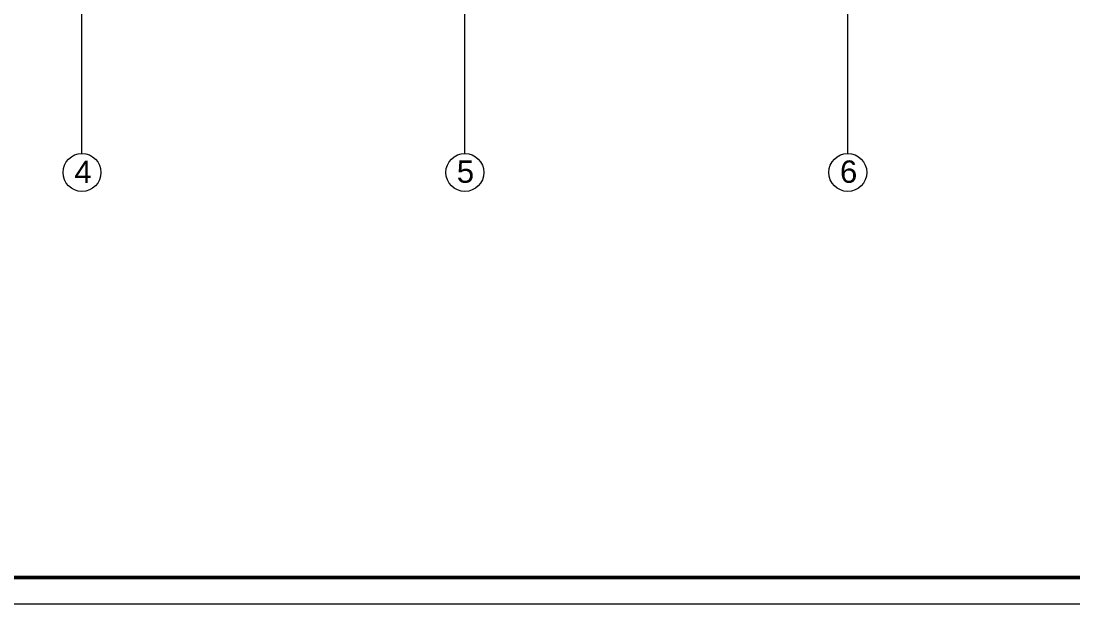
# Model space of a CAD drawing. Header units: millimetres. Extents: x -718 to 68664, y 3859 to 52864.
# Drawn here: x 24388 to 40871, y 3859 to 12997 of the extents above; entities that cross this region are included whole.
import ezdxf

# ---------------------------------------------------------------- set-up
doc = ezdxf.new("R2010")
doc.units = ezdxf.units.MM
doc.linetypes.add('ACAD_ISO04W100', pattern=[30, 24, -3, 0, -3])
for name, color, linetype, lineweight in [('Оси', 136, 'ACAD_ISO04W100', 9), ('Рамка', 7, 'Continuous', 50), ('Тонкие', 8, 'Continuous', 13)]:
    doc.layers.add(name, color=color, linetype=linetype, lineweight=lineweight)
doc.styles.get("Standard").update_dxf_attribs({"font": 'arial.ttf'})

msp = doc.modelspace()

# ---------------------------------------------------------------- linework, layer by layer
at = {"layer": 'Оси', "ltscale": 0.3}
for p, q in [((31343, 10920), (31343, 24710)), ((25343, 10920), (25343, 24020)), ((37343, 10920), (37343, 24020))]:
    msp.add_line(p, q, dxfattribs=at)
at = {"layer": 'Оси', "linetype": 'Continuous'}
for p, q in [((25343, 10920), (25343, 11420)), ((31343, 10920), (31343, 11420)), ((37343, 10920), (37343, 11420))]:
    msp.add_line(p, q, dxfattribs=at)
for centre in [(25343, 10623), (31343, 10623), (37343, 10623)]:
    msp.add_circle(centre, 297, dxfattribs=at)
at = {"layer": 'Рамка', "lineweight": 50}
msp.add_lwpolyline([(932, 4272), (68252, 4272), (68252, 52452), (932, 52452)], close=True, dxfattribs=at)
at = {"layer": 'Тонкие'}
msp.add_lwpolyline([(-718, 3859), (68664, 3859), (68664, 52864), (-718, 52864)], close=True, dxfattribs=at)

# ---------------------------------------------------------------- texts
at = {"layer": 'Оси', "char_height": 350, "width": 284.81, "attachment_point": 1}
for s, insert in [('{\\fArial|b0|i0|c0;4}', (25224, 10807)), ('{\\fArial|b0|i0|c0;5}', (31216, 10811)), ('{\\fArial|b0|i0|c0;6}', (37220, 10811))]:
    msp.add_mtext(s, dxfattribs=dict(at, insert=insert))

doc.saveas('drawing.dxf')
